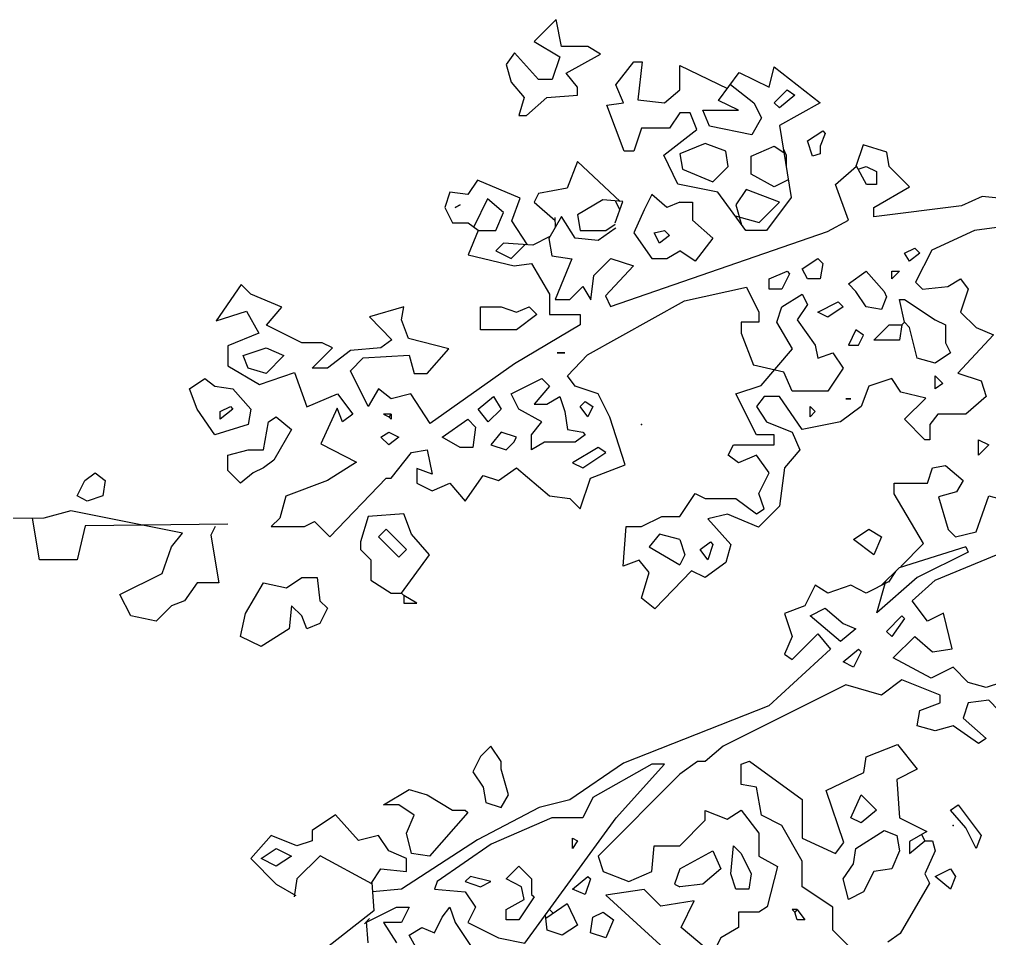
# Model space of a CAD drawing. Header units: millimetres. Extents: x 1211.91 to 1219.54, y 1029.16 to 1038.08.
# Drawn here: x 1213.996 to 1214.999, y 1032.256 to 1033.206 of the extents above; entities that cross this region are included whole.
import ezdxf

# ---------------------------------------------------------------- set-up
doc = ezdxf.new("R2010")
doc.units = ezdxf.units.MM
doc.header["$MEASUREMENT"] = 0
for name, color, linetype in [('Hojas01', 94, 'CONTINUOUS'), ('Hojas02', 62, 'CONTINUOUS'), ('Tronco', 34, 'CONTINUOUS')]:
    doc.layers.add(name, color=color, linetype=linetype)

msp = doc.modelspace()

# ---------------------------------------------------------------- linework, layer by layer
at = {"layer": 'Hojas01', "linetype": 'Continuous'}
for p, q in [((1214.5509, 1033.2065), (1214.5282, 1033.1838)), ((1214.5566, 1033.1785), (1214.5509, 1033.2065)), ((1214.5282, 1033.1838), (1214.5546, 1033.1679)), ((1214.508, 1033.1718), (1214.4992, 1033.16)), ((1214.5326, 1033.1442), (1214.508, 1033.1718)), ((1214.5837, 1033.1785), (1214.5566, 1033.1785)), ((1214.5614, 1033.1509), (1214.5969, 1033.1706)), ((1214.5969, 1033.1706), (1214.5837, 1033.1785)), ((1214.5546, 1033.1679), (1214.5467, 1033.1442)), ((1214.6127, 1033.1389), (1214.6312, 1033.1627)), ((1214.6312, 1033.1627), (1214.6399, 1033.1627)), ((1214.6399, 1033.1627), (1214.6352, 1033.1232)), ((1214.4992, 1033.16), (1214.5045, 1033.1415)), ((1214.5731, 1033.1363), (1214.5614, 1033.1509)), ((1214.6787, 1033.1336), (1214.6787, 1033.1588)), ((1214.6787, 1033.1588), (1214.7281, 1033.1352)), ((1214.7189, 1033.1228), (1214.7402, 1033.1517)), ((1214.7402, 1033.1517), (1214.7711, 1033.1363)), ((1214.7711, 1033.1363), (1214.7764, 1033.1574)), ((1214.7764, 1033.1574), (1214.8239, 1033.1204)), ((1214.5045, 1033.1415), (1214.5177, 1033.1257)), ((1214.5467, 1033.1442), (1214.5326, 1033.1442)), ((1214.5731, 1033.1283), (1214.5731, 1033.1363)), ((1214.6206, 1033.1204), (1214.6127, 1033.1389)), ((1214.6629, 1033.1204), (1214.6787, 1033.1336)), ((1214.731, 1033.1393), (1214.7553, 1033.1204)), ((1214.5177, 1033.1257), (1214.5124, 1033.1072)), ((1214.5203, 1033.1072), (1214.5414, 1033.1257)), ((1214.5414, 1033.1257), (1214.5731, 1033.1283)), ((1214.6032, 1033.1179), (1214.6206, 1033.1204)), ((1214.6352, 1033.1232), (1214.6629, 1033.1204)), ((1214.7394, 1033.1125), (1214.7189, 1033.1228)), ((1214.7553, 1033.1204), (1214.7632, 1033.1046)), ((1214.8239, 1033.1204), (1214.7819, 1033.0968)), ((1214.6212, 1033.0703), (1214.6032, 1033.1179)), ((1214.7096, 1033.096), (1214.7025, 1033.1125)), ((1214.7025, 1033.1125), (1214.7394, 1033.1125)), ((1214.5124, 1033.1072), (1214.5203, 1033.1072)), ((1214.6787, 1033.1099), (1214.6682, 1033.094)), ((1214.6893, 1033.1099), (1214.6787, 1033.1099)), ((1214.6965, 1033.0928), (1214.6893, 1033.1099)), ((1214.7632, 1033.1046), (1214.7532, 1033.087)), ((1214.6391, 1033.094), (1214.6312, 1033.0703)), ((1214.6682, 1033.094), (1214.6391, 1033.094)), ((1214.6622, 1033.0663), (1214.6965, 1033.0928)), ((1214.7532, 1033.087), (1214.7096, 1033.096)), ((1214.7819, 1033.0968), (1214.794, 1033.0223)), ((1214.6312, 1033.0703), (1214.6212, 1033.0703)), ((1214.7526, 1033.065), (1214.7764, 1033.0755)), ((1214.7764, 1033.0755), (1214.7864, 1033.0689)), ((1214.7888, 1033.0664), (1214.7858, 1033.0728)), ((1214.8683, 1033.0767), (1214.8609, 1033.0544)), ((1214.8927, 1033.0693), (1214.8683, 1033.0767)), ((1214.6767, 1033.0363), (1214.6622, 1033.0663)), ((1214.7526, 1033.0465), (1214.7526, 1033.065)), ((1214.7888, 1033.0664), (1214.7888, 1033.0544)), ((1214.8952, 1033.0544), (1214.8927, 1033.0693)), ((1214.5731, 1033.0597), (1214.5622, 1033.0321)), ((1214.6172, 1033.0184), (1214.5731, 1033.0597)), ((1214.8398, 1033.0359), (1214.8614, 1033.0548)), ((1214.8716, 1033.0359), (1214.8611, 1033.0553)), ((1214.8631, 1033.0517), (1214.8714, 1033.0544)), ((1214.8714, 1033.0544), (1214.882, 1033.0491)), ((1214.9163, 1033.0333), (1214.8952, 1033.0544)), ((1214.4695, 1033.0402), (1214.4596, 1033.0254)), ((1214.5137, 1033.0216), (1214.4695, 1033.0402)), ((1214.7764, 1033.0333), (1214.7526, 1033.0465)), ((1214.7909, 1033.0406), (1214.7764, 1033.0333)), ((1214.882, 1033.0491), (1214.882, 1033.0359)), ((1214.5622, 1033.0321), (1214.5327, 1033.0266)), ((1214.7181, 1033.028), (1214.6767, 1033.0363)), ((1214.7474, 1033.0307), (1214.7368, 1033.0148)), ((1214.7817, 1033.0175), (1214.7474, 1033.0307)), ((1214.853, 1032.999), (1214.8398, 1033.0359)), ((1214.882, 1033.0359), (1214.8716, 1033.0359)), ((1214.8794, 1033.0122), (1214.9163, 1033.0333)), ((1214.4411, 1033.028), (1214.4358, 1033.0122)), ((1214.4596, 1033.0254), (1214.4411, 1033.028)), ((1214.4798, 1033.0209), (1214.4659, 1032.9919)), ((1214.4966, 1033.0069), (1214.4798, 1033.0209)), ((1214.505, 1032.9983), (1214.5137, 1033.0216)), ((1214.5327, 1033.0266), (1214.5282, 1033.0175)), ((1214.5991, 1033.0198), (1214.5731, 1033.0043)), ((1214.6197, 1033.0181), (1214.5991, 1033.0198)), ((1214.747, 1032.9884), (1214.7181, 1033.028)), ((1214.794, 1033.0223), (1214.7685, 1032.9884)), ((1214.4358, 1033.0122), (1214.4438, 1032.9963)), ((1214.5282, 1033.0175), (1214.55, 1032.9985)), ((1214.6118, 1032.9961), (1214.6197, 1033.0181)), ((1214.6167, 1033.0095), (1214.6121, 1033.0188)), ((1214.7368, 1033.0148), (1214.7427, 1032.9941)), ((1214.7607, 1032.9965), (1214.7817, 1033.0175)), ((1214.8794, 1033.0024), (1214.8794, 1033.0122)), ((1214.4886, 1032.9884), (1214.4966, 1033.0069)), ((1214.5565, 1033.0029), (1214.5433, 1032.9801)), ((1214.5494, 1033.0016), (1214.55, 1032.9919)), ((1214.5705, 1032.9805), (1214.5565, 1033.0029)), ((1214.5731, 1033.0043), (1214.5758, 1032.9884)), ((1214.736, 1033.0035), (1214.7607, 1032.9965)), ((1214.4438, 1032.9963), (1214.4599, 1032.9963)), ((1214.4599, 1032.9963), (1214.4703, 1032.9887)), ((1214.5214, 1032.9736), (1214.505, 1032.9983)), ((1214.6118, 1032.9904), (1214.5942, 1032.9779)), ((1214.6022, 1032.9884), (1214.6118, 1032.9949)), ((1214.6127, 1032.9911), (1214.6118, 1032.9904)), ((1214.8314, 1032.9871), (1214.853, 1032.999)), ((1214.4702, 1032.9884), (1214.4601, 1032.9632)), ((1214.4707, 1032.9884), (1214.4886, 1032.9884)), ((1214.5443, 1032.982), (1214.5269, 1032.9732)), ((1214.5433, 1032.9801), (1214.5466, 1032.962)), ((1214.5942, 1032.9779), (1214.5705, 1032.9805)), ((1214.5758, 1032.9884), (1214.6022, 1032.9884)), ((1214.6072, 1032.9098), (1214.8314, 1032.9871)), ((1214.7685, 1032.9884), (1214.747, 1032.9884)), ((1214.4964, 1032.9751), (1214.4886, 1032.9673)), ((1214.5269, 1032.9732), (1214.4964, 1032.9751)), ((1214.5045, 1032.9594), (1214.5189, 1032.9738)), ((1214.4601, 1032.9632), (1214.5074, 1032.9519)), ((1214.4886, 1032.9673), (1214.5045, 1032.9594)), ((1214.5466, 1032.962), (1214.5672, 1032.9591)), ((1214.9392, 1032.9678), (1214.9224, 1032.9348)), ((1214.5074, 1032.9519), (1214.5256, 1032.9541)), ((1214.5256, 1032.9541), (1214.5441, 1032.9224)), ((1214.5672, 1032.9591), (1214.5498, 1032.9171)), ((1214.5898, 1032.9417), (1214.6074, 1032.9594)), ((1214.6308, 1032.9516), (1214.6018, 1032.9206)), ((1214.6074, 1032.9594), (1214.6308, 1032.9516)), ((1214.5867, 1032.9165), (1214.5898, 1032.9417)), ((1214.2252, 1032.9325), (1214.1993, 1032.8948)), ((1214.2352, 1032.9224), (1214.2252, 1032.9325)), ((1214.5652, 1032.9171), (1214.5784, 1032.9303)), ((1214.5784, 1032.9303), (1214.5867, 1032.9165)), ((1214.6836, 1032.9156), (1214.7476, 1032.9298)), ((1214.7476, 1032.9298), (1214.7606, 1032.9039)), ((1214.9224, 1032.9348), (1214.9295, 1032.9277)), ((1214.9295, 1032.9277), (1214.9559, 1032.9303)), ((1214.9559, 1032.9303), (1214.9691, 1032.9383)), ((1214.9691, 1032.9383), (1214.977, 1032.9277)), ((1214.2673, 1032.9091), (1214.2352, 1032.9224)), ((1214.5441, 1032.9224), (1214.5441, 1032.9013)), ((1214.6018, 1032.9206), (1214.6072, 1032.9098)), ((1214.7843, 1032.9092), (1214.8054, 1032.9224)), ((1214.8054, 1032.9224), (1214.8107, 1032.9119)), ((1214.977, 1032.9277), (1214.9691, 1032.9039)), ((1214.5498, 1032.9171), (1214.5652, 1032.9171)), ((1214.5834, 1032.8596), (1214.6836, 1032.9156)), ((1214.8107, 1032.9119), (1214.8002, 1032.896)), ((1214.1993, 1032.8948), (1214.2308, 1032.905)), ((1214.2308, 1032.905), (1214.2434, 1032.8823)), ((1214.2514, 1032.8905), (1214.2673, 1032.9091)), ((1214.3936, 1032.9092), (1214.3578, 1032.8991)), ((1214.391, 1032.896), (1214.3936, 1032.9092)), ((1214.5441, 1032.9013), (1214.5758, 1032.9013)), ((1214.5758, 1032.9013), (1214.5758, 1032.8907)), ((1214.7606, 1032.9039), (1214.7606, 1032.8934)), ((1214.779, 1032.8934), (1214.7843, 1032.9092)), ((1214.9691, 1032.9039), (1214.985, 1032.8881)), ((1214.288, 1032.8723), (1214.2514, 1032.8905)), ((1214.3578, 1032.8991), (1214.3809, 1032.8753)), ((1214.3982, 1032.8766), (1214.391, 1032.896)), ((1214.5758, 1032.8907), (1214.5077, 1032.8504)), ((1214.7606, 1032.8934), (1214.7421, 1032.8934)), ((1214.7421, 1032.8934), (1214.7421, 1032.8822)), ((1214.7954, 1032.8661), (1214.779, 1032.8934)), ((1214.8002, 1032.896), (1214.8186, 1032.8696)), ((1214.2434, 1032.8823), (1214.2114, 1032.869)), ((1214.7421, 1032.8822), (1214.7549, 1032.8489)), ((1215.003, 1032.8803), (1214.9661, 1032.8407)), ((1214.985, 1032.8881), (1215.003, 1032.8803)), ((1214.3091, 1032.8723), (1214.288, 1032.8723)), ((1214.3197, 1032.867), (1214.3091, 1032.8723)), ((1214.3809, 1032.8753), (1214.3698, 1032.867)), ((1214.4401, 1032.8661), (1214.3982, 1032.8766)), ((1214.8186, 1032.8696), (1214.8213, 1032.8564)), ((1214.2114, 1032.869), (1214.2114, 1032.8485)), ((1214.2986, 1032.8459), (1214.3197, 1032.867)), ((1214.3382, 1032.8643), (1214.3144, 1032.8459)), ((1214.3698, 1032.867), (1214.3382, 1032.8643)), ((1214.3515, 1032.8566), (1214.3988, 1032.8595)), ((1214.3988, 1032.8595), (1214.4042, 1032.8406)), ((1214.4174, 1032.8406), (1214.4401, 1032.8661)), ((1214.5626, 1032.8379), (1214.5834, 1032.8596)), ((1214.7628, 1032.8282), (1214.7954, 1032.8661)), ((1214.8213, 1032.8564), (1214.8371, 1032.8617)), ((1214.8371, 1032.8617), (1214.8477, 1032.8459)), ((1214.3382, 1032.8432), (1214.3515, 1032.8566)), ((1214.5077, 1032.8504), (1214.4207, 1032.7887)), ((1214.2114, 1032.8485), (1214.2444, 1032.8292)), ((1214.2444, 1032.8292), (1214.2805, 1032.8415)), ((1214.2805, 1032.8415), (1214.293, 1032.8061)), ((1214.3144, 1032.8459), (1214.2986, 1032.8459)), ((1214.3566, 1032.8063), (1214.3382, 1032.8432)), ((1214.4042, 1032.8406), (1214.4174, 1032.8406)), ((1214.7864, 1032.8419), (1214.7549, 1032.8489)), ((1214.7949, 1032.8221), (1214.7864, 1032.8419)), ((1214.8477, 1032.8459), (1214.8318, 1032.8221)), ((1214.9661, 1032.8407), (1214.9902, 1032.8327)), ((1214.5705, 1032.8274), (1214.5626, 1032.8379)), ((1214.8978, 1032.8353), (1214.8741, 1032.8274)), ((1214.9073, 1032.821), (1214.8978, 1032.8353)), ((1214.9902, 1032.8327), (1214.9955, 1032.8168)), ((1214.293, 1032.8061), (1214.325, 1032.8195)), ((1214.325, 1032.8195), (1214.3408, 1032.7983)), ((1214.3672, 1032.8247), (1214.3566, 1032.8063)), ((1214.3804, 1032.8142), (1214.3672, 1032.8247)), ((1214.4007, 1032.8193), (1214.3804, 1032.8142)), ((1214.4207, 1032.7887), (1214.4007, 1032.8193)), ((1214.5942, 1032.8195), (1214.5705, 1032.8274)), ((1214.6064, 1032.7953), (1214.5942, 1032.8195)), ((1214.7368, 1032.8195), (1214.7628, 1032.8282)), ((1214.7579, 1032.7772), (1214.7368, 1032.8195)), ((1214.8318, 1032.8221), (1214.7949, 1032.8221)), ((1214.8741, 1032.8274), (1214.8662, 1032.8063)), ((1214.933, 1032.815), (1214.9073, 1032.821)), ((1214.7658, 1032.8168), (1214.7579, 1032.8063)), ((1214.7817, 1032.8168), (1214.7658, 1032.8168)), ((1214.8054, 1032.7825), (1214.7817, 1032.8168)), ((1214.911, 1032.7931), (1214.933, 1032.815)), ((1214.9955, 1032.8168), (1214.9744, 1032.7983)), ((1214.3246, 1032.8047), (1214.3078, 1032.7676)), ((1214.3302, 1032.7904), (1214.3246, 1032.8047)), ((1214.7579, 1032.8063), (1214.7685, 1032.7904)), ((1214.8662, 1032.8063), (1214.845, 1032.7904)), ((1214.3408, 1032.7983), (1214.3302, 1032.7904)), ((1214.6222, 1032.7462), (1214.6064, 1032.7953)), ((1214.7685, 1032.7904), (1214.7949, 1032.7799)), ((1214.845, 1032.7904), (1214.8054, 1032.7825)), ((1214.9322, 1032.7719), (1214.911, 1032.7931)), ((1214.9454, 1032.7983), (1214.9374, 1032.7878)), ((1214.9744, 1032.7983), (1214.9454, 1032.7983)), ((1214.7949, 1032.7799), (1214.8028, 1032.7614)), ((1214.9374, 1032.7878), (1214.9374, 1032.7719)), ((1214.7764, 1032.7772), (1214.7579, 1032.7772)), ((1214.7764, 1032.7667), (1214.7764, 1032.7772)), ((1214.9374, 1032.7719), (1214.9322, 1032.7719)), ((1214.3078, 1032.7676), (1214.3444, 1032.7487)), ((1214.4015, 1032.7587), (1214.4174, 1032.7614)), ((1214.4174, 1032.7614), (1214.4229, 1032.7363)), ((1214.7289, 1032.7561), (1214.7342, 1032.7667)), ((1214.7342, 1032.7667), (1214.7764, 1032.7667)), ((1214.8028, 1032.7614), (1214.787, 1032.7429)), ((1214.3804, 1032.7323), (1214.4015, 1032.7587)), ((1214.7394, 1032.7482), (1214.7289, 1032.7561)), ((1214.7579, 1032.7561), (1214.7394, 1032.7482)), ((1214.7711, 1032.7376), (1214.7579, 1032.7561)), ((1214.3444, 1032.7487), (1214.3144, 1032.7297)), ((1214.4229, 1032.7363), (1214.4068, 1032.7424)), ((1214.4068, 1032.7424), (1214.4068, 1032.7271)), ((1214.4913, 1032.7297), (1214.5098, 1032.7429)), ((1214.5098, 1032.7429), (1214.5441, 1032.7139)), ((1214.5863, 1032.7323), (1214.6222, 1032.7462)), ((1214.787, 1032.7429), (1214.7817, 1032.7033)), ((1214.9348, 1032.7271), (1214.9401, 1032.7429)), ((1214.9401, 1032.7429), (1214.9533, 1032.7455)), ((1214.9533, 1032.7455), (1214.9718, 1032.7297)), ((1214.3144, 1032.7297), (1214.2714, 1032.7136)), ((1214.317, 1032.6716), (1214.3751, 1032.7323)), ((1214.3751, 1032.7323), (1214.3804, 1032.7323)), ((1214.457, 1032.7086), (1214.4754, 1032.735)), ((1214.4754, 1032.735), (1214.4913, 1032.7297)), ((1214.5758, 1032.7007), (1214.5863, 1032.7323)), ((1214.7606, 1032.7165), (1214.7711, 1032.7376)), ((1214.9718, 1032.7297), (1214.9649, 1032.7182)), ((1214.4068, 1032.7271), (1214.4226, 1032.7191)), ((1214.4226, 1032.7191), (1214.4411, 1032.7271)), ((1214.4411, 1032.7271), (1214.457, 1032.7086)), ((1214.9005, 1032.7162), (1214.9005, 1032.7271)), ((1214.9005, 1032.7271), (1214.9348, 1032.7271)), ((1214.2714, 1032.7136), (1214.2652, 1032.691)), ((1214.5441, 1032.7139), (1214.5652, 1032.7112)), ((1214.5652, 1032.7112), (1214.5758, 1032.7007)), ((1214.6787, 1032.6927), (1214.6946, 1032.7165)), ((1214.6946, 1032.7165), (1214.7051, 1032.7112)), ((1214.7051, 1032.7112), (1214.7368, 1032.7112)), ((1214.7368, 1032.7112), (1214.7579, 1032.6954)), ((1214.7658, 1032.7007), (1214.7606, 1032.7165)), ((1214.9306, 1032.6648), (1214.9005, 1032.7162)), ((1214.9649, 1032.7182), (1214.9463, 1032.7131)), ((1214.9463, 1032.7131), (1214.9562, 1032.6793)), ((1214.985, 1032.6769), (1214.9982, 1032.7139)), ((1214.9982, 1032.7139), (1215.0087, 1032.7112)), ((1214.7579, 1032.6954), (1214.7658, 1032.7007)), ((1214.7817, 1032.7033), (1214.76, 1032.6817)), ((1214.0214, 1032.6909), (1213.9538, 1032.6906)), ((1214.0169, 1032.6479), (1214.0097, 1032.6909)), ((1214.0493, 1032.6984), (1214.0214, 1032.6909)), ((1214.1648, 1032.6753), (1214.0493, 1032.6984)), ((1214.2652, 1032.691), (1214.2563, 1032.6822)), ((1214.6391, 1032.6822), (1214.6602, 1032.6927)), ((1214.6602, 1032.6927), (1214.6787, 1032.6927)), ((1214.728, 1032.6951), (1214.7078, 1032.6901)), ((1214.7078, 1032.6901), (1214.7315, 1032.6637)), ((1214.76, 1032.6817), (1214.728, 1032.6951)), ((1214.0639, 1032.6831), (1214.0557, 1032.6479)), ((1214.2114, 1032.6848), (1214.0639, 1032.6831)), ((1214.1984, 1032.6824), (1214.1938, 1032.6732)), ((1214.2563, 1032.6822), (1214.2906, 1032.6822)), ((1214.2906, 1032.6822), (1214.3012, 1032.6875)), ((1214.3012, 1032.6875), (1214.317, 1032.6716)), ((1214.6202, 1032.6413), (1214.6232, 1032.6822)), ((1214.6232, 1032.6822), (1214.6391, 1032.6822)), ((1214.9562, 1032.6793), (1214.9638, 1032.6716)), ((1214.1534, 1032.6611), (1214.1648, 1032.6753)), ((1214.1938, 1032.6732), (1214.2022, 1032.6241)), ((1214.9638, 1032.6716), (1214.985, 1032.6769)), ((1214.1435, 1032.6337), (1214.1534, 1032.6611)), ((1214.7315, 1032.6637), (1214.7262, 1032.6452)), ((1214.9744, 1032.6611), (1214.9056, 1032.6395)), ((1214.9071, 1032.6411), (1214.9306, 1032.6648)), ((1214.9429, 1032.6269), (1215.0321, 1032.6637)), ((1214.9744, 1032.6611), (1214.977, 1032.6558)), ((1214.977, 1032.6558), (1214.9242, 1032.6294)), ((1214.0557, 1032.6479), (1214.0169, 1032.6479)), ((1214.6367, 1032.6475), (1214.6202, 1032.6413)), ((1214.647, 1032.6347), (1214.6367, 1032.6475)), ((1214.7262, 1032.6452), (1214.7051, 1032.6294)), ((1214.8873, 1032.6215), (1214.9056, 1032.6395)), ((1214.1, 1032.612), (1214.1435, 1032.6337)), ((1214.6391, 1032.6083), (1214.647, 1032.6347)), ((1214.691, 1032.6365), (1214.653, 1032.5972)), ((1214.7051, 1032.6294), (1214.691, 1032.6365)), ((1214.9242, 1032.6294), (1214.8825, 1032.5932)), ((1214.9019, 1032.6359), (1214.8945, 1032.6248)), ((1214.1798, 1032.6241), (1214.1666, 1032.6056)), ((1214.2022, 1032.6241), (1214.1798, 1032.6241)), ((1214.8186, 1032.6215), (1214.8081, 1032.6003)), ((1214.8318, 1032.6135), (1214.8186, 1032.6215)), ((1214.8556, 1032.6215), (1214.8318, 1032.6135)), ((1214.8714, 1032.6135), (1214.8556, 1032.6215)), ((1214.8952, 1032.6254), (1214.8714, 1032.6135)), ((1214.8825, 1032.5932), (1214.8916, 1032.6258)), ((1214.8926, 1032.6267), (1214.8873, 1032.6215)), ((1214.919, 1032.6056), (1214.9429, 1032.6269)), ((1214.1111, 1032.5898), (1214.1, 1032.612)), ((1214.1534, 1032.6003), (1214.1375, 1032.5845)), ((1214.1666, 1032.6056), (1214.1534, 1032.6003)), ((1214.653, 1032.5972), (1214.6391, 1032.6083)), ((1214.8081, 1032.6003), (1214.787, 1032.5924)), ((1214.9348, 1032.5845), (1214.919, 1032.6056)), ((1214.1375, 1032.5845), (1214.1111, 1032.5898)), ((1214.787, 1032.5924), (1214.7949, 1032.5687)), ((1214.9514, 1032.5928), (1214.9348, 1032.5845)), ((1214.9603, 1032.5557), (1214.9514, 1032.5928)), ((1214.7949, 1032.5687), (1214.787, 1032.5502)), ((1214.7949, 1032.5449), (1214.8213, 1032.5713)), ((1214.8213, 1032.5713), (1214.8345, 1032.5555)), ((1214.8994, 1032.5465), (1214.9216, 1032.5687)), ((1214.9216, 1032.5687), (1214.9401, 1032.5528)), ((1214.8345, 1032.5555), (1214.7707, 1032.4969)), ((1214.787, 1032.5502), (1214.7949, 1032.5449)), ((1214.9401, 1032.5528), (1214.9603, 1032.5557)), ((1214.9385, 1032.5256), (1214.8994, 1032.5465)), ((1214.9612, 1032.537), (1214.9385, 1032.5256)), ((1214.977, 1032.5211), (1214.9612, 1032.537)), ((1214.8503, 1032.5185), (1214.7236, 1032.4551)), ((1214.8873, 1032.5079), (1214.8503, 1032.5185)), ((1214.9084, 1032.5238), (1214.8873, 1032.5079)), ((1214.948, 1032.5079), (1214.9084, 1032.5238)), ((1214.9955, 1032.5159), (1214.977, 1032.5211)), ((1215.0114, 1032.5211), (1214.9955, 1032.5159)), ((1214.9269, 1032.4921), (1214.948, 1032.5)), ((1214.948, 1032.5), (1214.948, 1032.5079)), ((1214.977, 1032.5), (1214.9718, 1032.4842)), ((1214.9982, 1032.5027), (1214.977, 1032.5)), ((1215.0087, 1032.4921), (1214.9982, 1032.5027)), ((1214.7707, 1032.4969), (1214.6204, 1032.4375)), ((1214.9242, 1032.4763), (1214.9269, 1032.4921)), ((1214.9718, 1032.4842), (1214.9955, 1032.4631)), ((1214.9427, 1032.471), (1214.9242, 1032.4763)), ((1214.9612, 1032.4763), (1214.9427, 1032.471)), ((1214.9876, 1032.4578), (1214.9612, 1032.4763)), ((1214.9955, 1032.4631), (1214.9876, 1032.4578)), ((1214.7236, 1032.4551), (1214.7051, 1032.4393)), ((1214.8713, 1032.4441), (1214.9039, 1032.4569)), ((1214.9039, 1032.4569), (1214.9242, 1032.4314)), ((1214.6972, 1032.4393), (1214.6787, 1032.4261)), ((1214.7051, 1032.4393), (1214.6972, 1032.4393)), ((1214.7421, 1032.4367), (1214.7507, 1032.4396)), ((1214.7507, 1032.4396), (1214.8054, 1032.4002)), ((1214.8691, 1032.4281), (1214.8713, 1032.4441)), ((1214.6204, 1032.4375), (1214.5652, 1032.3997)), ((1214.6497, 1032.4367), (1214.589, 1032.4023)), ((1214.613, 1032.3811), (1214.6629, 1032.4367)), ((1214.6629, 1032.4367), (1214.6497, 1032.4367)), ((1214.7421, 1032.4155), (1214.7421, 1032.4367)), ((1214.8301, 1032.4095), (1214.8691, 1032.4281)), ((1214.9242, 1032.4314), (1214.9031, 1032.4208)), ((1214.6787, 1032.4261), (1214.5942, 1032.3416)), ((1214.9031, 1032.4208), (1214.9058, 1032.3812)), ((1214.7579, 1032.4129), (1214.7421, 1032.4155)), ((1214.7632, 1032.3839), (1214.7579, 1032.4129)), ((1214.8482, 1032.3555), (1214.8301, 1032.4095)), ((1214.5652, 1032.3997), (1214.5335, 1032.3918)), ((1214.589, 1032.4023), (1214.5784, 1032.3812)), ((1214.8054, 1032.4002), (1214.8054, 1032.3601)), ((1214.5335, 1032.3918), (1214.4696, 1032.3585)), ((1214.7051, 1032.3786), (1214.7051, 1032.3887)), ((1214.7051, 1032.3887), (1214.7278, 1032.3796)), ((1214.7278, 1032.3796), (1214.7421, 1032.3891)), ((1214.7421, 1032.3891), (1214.7606, 1032.3654)), ((1214.3227, 1032.3841), (1214.2986, 1032.368)), ((1214.3465, 1032.3576), (1214.3227, 1032.3841)), ((1214.5465, 1032.3812), (1214.4836, 1032.354)), ((1214.5187, 1032.2516), (1214.613, 1032.3811)), ((1214.5784, 1032.3812), (1214.5465, 1032.3812)), ((1214.6787, 1032.3522), (1214.7051, 1032.3786)), ((1214.7843, 1032.3733), (1214.7632, 1032.3839)), ((1214.9058, 1032.3812), (1214.9343, 1032.367)), ((1214.2986, 1032.368), (1214.2986, 1032.3575)), ((1214.8054, 1032.3363), (1214.7843, 1032.3733)), ((1214.2563, 1032.3627), (1214.2352, 1032.339)), ((1214.2827, 1032.3522), (1214.2563, 1032.3627)), ((1214.3672, 1032.3627), (1214.3465, 1032.3576)), ((1214.3778, 1032.3469), (1214.3672, 1032.3627)), ((1214.4696, 1032.3585), (1214.391, 1032.3073)), ((1214.7606, 1032.3654), (1214.7606, 1032.3416)), ((1214.8054, 1032.3601), (1214.8398, 1032.3443)), ((1214.9343, 1032.367), (1214.9163, 1032.3567)), ((1214.9322, 1032.3575), (1214.929, 1032.3639)), ((1214.2986, 1032.3575), (1214.2827, 1032.3522)), ((1214.4836, 1032.354), (1214.4279, 1032.3152)), ((1214.6497, 1032.3258), (1214.6523, 1032.3522)), ((1214.6523, 1032.3522), (1214.6787, 1032.3522)), ((1214.8398, 1032.3443), (1214.8482, 1032.3555)), ((1214.9163, 1032.3443), (1214.9322, 1032.3575)), ((1214.9163, 1032.3567), (1214.9163, 1032.3443)), ((1214.9322, 1032.3575), (1214.9401, 1032.3575)), ((1214.9401, 1032.3575), (1214.9427, 1032.3469)), ((1214.2352, 1032.339), (1214.2616, 1032.3126)), ((1214.3069, 1032.342), (1214.2827, 1032.3179)), ((1214.3605, 1032.3128), (1214.3069, 1032.342)), ((1214.3962, 1032.339), (1214.3778, 1032.3469)), ((1214.3962, 1032.3258), (1214.3962, 1032.339)), ((1214.5942, 1032.3416), (1214.5995, 1032.3258)), ((1214.7606, 1032.3416), (1214.7797, 1032.3307)), ((1214.9427, 1032.3469), (1214.9322, 1032.3231)), ((1214.3597, 1032.3132), (1214.3698, 1032.3284)), ((1214.3698, 1032.3284), (1214.3962, 1032.3258)), ((1214.7797, 1032.3307), (1214.769, 1032.2892)), ((1214.8054, 1032.3099), (1214.8054, 1032.3363)), ((1214.2827, 1032.3179), (1214.2801, 1032.2994)), ((1214.5995, 1032.3258), (1214.6259, 1032.3152)), ((1214.6259, 1032.3152), (1214.6497, 1032.3258)), ((1214.9322, 1032.3231), (1214.9369, 1032.3135)), ((1214.2616, 1032.3126), (1214.2819, 1032.301)), ((1214.3603, 1032.3142), (1214.3626, 1032.285)), ((1214.4279, 1032.3152), (1214.4253, 1032.3073)), ((1214.8371, 1032.2888), (1214.8054, 1032.3099)), ((1214.9369, 1032.3135), (1214.9067, 1032.2614)), ((1214.391, 1032.3073), (1214.3611, 1032.3045)), ((1214.4253, 1032.3073), (1214.457, 1032.3047)), ((1214.457, 1032.3047), (1214.4675, 1032.2888)), ((1214.642, 1032.307), (1214.6022, 1032.3011)), ((1214.6022, 1032.3011), (1214.6704, 1032.2387)), ((1214.6593, 1032.2897), (1214.642, 1032.307)), ((1214.354, 1032.273), (1214.3857, 1032.2888)), ((1214.3857, 1032.2888), (1214.3989, 1032.2888)), ((1214.3989, 1032.2888), (1214.391, 1032.273)), ((1214.4675, 1032.2888), (1214.4596, 1032.273)), ((1214.5404, 1032.2773), (1214.5622, 1032.2924)), ((1214.5622, 1032.2924), (1214.5731, 1032.2703)), ((1214.6936, 1032.2953), (1214.6593, 1032.2897)), ((1214.6802, 1032.2676), (1214.6936, 1032.2953)), ((1214.769, 1032.2892), (1214.7606, 1032.2835)), ((1214.8371, 1032.2651), (1214.8371, 1032.2888)), ((1214.3626, 1032.285), (1214.3065, 1032.2413)), ((1214.5418, 1032.2649), (1214.5399, 1032.2806)), ((1214.5478, 1032.2825), (1214.544, 1032.2863)), ((1214.7606, 1032.2835), (1214.7394, 1032.2835)), ((1214.7394, 1032.2835), (1214.7394, 1032.2677)), ((1214.3527, 1032.2717), (1214.358, 1032.2769)), ((1214.3566, 1032.2519), (1214.3548, 1032.2738)), ((1214.391, 1032.273), (1214.3725, 1032.273)), ((1214.3725, 1032.273), (1214.3857, 1032.2519)), ((1214.4596, 1032.273), (1214.4913, 1032.2571)), ((1214.5731, 1032.2703), (1214.5573, 1032.2598)), ((1214.7126, 1032.2406), (1214.6802, 1032.2676)), ((1214.7394, 1032.2677), (1214.721, 1032.2571)), ((1214.5573, 1032.2598), (1214.5418, 1032.2649)), ((1214.8578, 1032.2443), (1214.8371, 1032.2651)), ((1214.9067, 1032.2614), (1214.8939, 1032.2527)), ((1214.4913, 1032.2571), (1214.5187, 1032.2516)), ((1214.721, 1032.2571), (1214.7126, 1032.2406))]:
    msp.add_line(p, q, dxfattribs=at)
at = {"layer": 'Hojas02', "linetype": 'Continuous'}
for p, q in [((1214.7764, 1033.1204), (1214.7896, 1033.1336)), ((1214.7896, 1033.1336), (1214.7975, 1033.1283)), ((1214.7817, 1033.1151), (1214.7764, 1033.1204)), ((1214.7975, 1033.1283), (1214.7817, 1033.1151)), ((1214.8107, 1033.0808), (1214.8266, 1033.0914)), ((1214.8266, 1033.0914), (1214.8292, 1033.0887)), ((1214.816, 1033.065), (1214.8107, 1033.0808)), ((1214.8292, 1033.0887), (1214.8239, 1033.0755)), ((1214.7051, 1033.0782), (1214.6787, 1033.0676)), ((1214.7262, 1033.0703), (1214.7051, 1033.0782)), ((1214.7289, 1033.0544), (1214.7262, 1033.0703)), ((1214.8239, 1033.0755), (1214.8239, 1033.0676)), ((1214.6787, 1033.0676), (1214.6814, 1033.0518)), ((1214.8239, 1033.0676), (1214.816, 1033.065)), ((1214.6814, 1033.0518), (1214.713, 1033.0386)), ((1214.713, 1033.0386), (1214.7289, 1033.0544)), ((1214.6497, 1033.0254), (1214.6418, 1033.0095)), ((1214.6655, 1033.0122), (1214.6497, 1033.0254)), ((1214.4517, 1033.0148), (1214.4464, 1033.0122)), ((1214.4464, 1033.0122), (1214.4517, 1033.0148)), ((1214.6787, 1033.0175), (1214.6655, 1033.0122)), ((1214.6787, 1033.0175), (1214.6919, 1033.0175)), ((1214.6919, 1033.0175), (1214.6919, 1032.999)), ((1214.6418, 1033.0095), (1214.6312, 1032.9858)), ((1214.6919, 1032.999), (1214.713, 1032.9805)), ((1214.6312, 1032.9858), (1214.6497, 1032.9594)), ((1214.6523, 1032.9858), (1214.6629, 1032.9884)), ((1214.6576, 1032.9752), (1214.6523, 1032.9858)), ((1214.6682, 1032.9831), (1214.6576, 1032.9752)), ((1214.6629, 1032.9884), (1214.6682, 1032.9831)), ((1214.713, 1032.9805), (1214.6946, 1032.9567)), ((1214.911, 1032.9647), (1214.9216, 1032.9699)), ((1214.9216, 1032.9699), (1214.9269, 1032.9647)), ((1214.6655, 1032.9594), (1214.6787, 1032.9673)), ((1214.6946, 1032.9567), (1214.6787, 1032.9673)), ((1214.9163, 1032.9567), (1214.911, 1032.9647)), ((1214.9269, 1032.9647), (1214.9163, 1032.9567)), ((1214.6497, 1032.9594), (1214.6655, 1032.9594)), ((1214.8054, 1032.9488), (1214.8213, 1032.9594)), ((1214.8213, 1032.9594), (1214.8266, 1032.9541)), ((1214.8266, 1032.9541), (1214.8239, 1032.9383)), ((1214.7711, 1032.9383), (1214.7896, 1032.9462)), ((1214.7922, 1032.9435), (1214.7843, 1032.9277)), ((1214.7896, 1032.9462), (1214.7922, 1032.9435)), ((1214.8107, 1032.9383), (1214.8054, 1032.9488)), ((1214.853, 1032.933), (1214.8714, 1032.9462)), ((1214.8714, 1032.9462), (1214.8899, 1032.9251)), ((1214.9058, 1032.9462), (1214.8978, 1032.9383)), ((1214.8978, 1032.9383), (1214.8978, 1032.9462)), ((1214.8978, 1032.9462), (1214.9058, 1032.9462)), ((1214.7711, 1032.9277), (1214.7711, 1032.9383)), ((1214.8239, 1032.9383), (1214.8107, 1032.9383)), ((1214.8609, 1032.9251), (1214.853, 1032.933)), ((1214.7843, 1032.9277), (1214.7711, 1032.9277)), ((1214.8714, 1032.9092), (1214.8609, 1032.9251)), ((1214.8926, 1032.9198), (1214.8873, 1032.9066)), ((1214.8899, 1032.9251), (1214.8926, 1032.9198)), ((1214.8213, 1032.9039), (1214.8424, 1032.9145)), ((1214.8424, 1032.9145), (1214.8477, 1032.9092)), ((1214.911, 1032.8934), (1214.9058, 1032.9171)), ((1214.9058, 1032.9171), (1214.911, 1032.9171)), ((1214.911, 1032.9171), (1214.9427, 1032.896)), ((1214.4728, 1032.8855), (1214.4728, 1032.9092)), ((1214.4728, 1032.9092), (1214.4939, 1032.9092)), ((1214.4939, 1032.9092), (1214.5098, 1032.9039)), ((1214.5098, 1032.9039), (1214.523, 1032.9092)), ((1214.5309, 1032.9013), (1214.5098, 1032.8855)), ((1214.523, 1032.9092), (1214.5309, 1032.9013)), ((1214.8318, 1032.8987), (1214.8213, 1032.9039)), ((1214.8477, 1032.9092), (1214.8318, 1032.8987)), ((1214.8873, 1032.9066), (1214.8714, 1032.9092)), ((1214.8794, 1032.8749), (1214.8952, 1032.8907)), ((1214.8952, 1032.8907), (1214.9084, 1032.8907)), ((1214.9084, 1032.8907), (1214.9058, 1032.8749)), ((1214.911, 1032.8934), (1214.9084, 1032.8907)), ((1214.9163, 1032.8881), (1214.911, 1032.8934)), ((1214.9427, 1032.896), (1214.9533, 1032.8907)), ((1214.9533, 1032.8907), (1214.9533, 1032.8723)), ((1214.5098, 1032.8855), (1214.4728, 1032.8855)), ((1214.8609, 1032.8855), (1214.853, 1032.8696)), ((1214.8688, 1032.8802), (1214.8609, 1032.8855)), ((1214.8635, 1032.8696), (1214.8688, 1032.8802)), ((1214.9242, 1032.8564), (1214.9163, 1032.8881)), ((1214.853, 1032.8696), (1214.8635, 1032.8696)), ((1214.9058, 1032.8749), (1214.8794, 1032.8749)), ((1214.9533, 1032.8723), (1214.9586, 1032.8617)), ((1214.2273, 1032.8591), (1214.251, 1032.867)), ((1214.251, 1032.867), (1214.2695, 1032.8591)), ((1214.5599, 1032.8617), (1214.552, 1032.8617)), ((1214.552, 1032.8617), (1214.5599, 1032.8617)), ((1214.9586, 1032.8617), (1214.9427, 1032.8511)), ((1214.2326, 1032.8459), (1214.2273, 1032.8591)), ((1214.2695, 1032.8591), (1214.251, 1032.8406)), ((1214.9427, 1032.8511), (1214.9242, 1032.8564)), ((1214.251, 1032.8406), (1214.2326, 1032.8459)), ((1214.1718, 1032.8247), (1214.1877, 1032.8353)), ((1214.1877, 1032.8353), (1214.1982, 1032.8274)), ((1214.5045, 1032.8195), (1214.5362, 1032.8353)), ((1214.5362, 1032.8353), (1214.5441, 1032.8274)), ((1214.9427, 1032.8247), (1214.9427, 1032.8379)), ((1214.9427, 1032.8379), (1214.9506, 1032.83)), ((1214.9506, 1032.83), (1214.9427, 1032.8247)), ((1214.1798, 1032.8036), (1214.1718, 1032.8247)), ((1214.1982, 1032.8274), (1214.2167, 1032.8247)), ((1214.2167, 1032.8247), (1214.2352, 1032.8036)), ((1214.5124, 1032.8036), (1214.5045, 1032.8195)), ((1214.5441, 1032.8274), (1214.5282, 1032.8089)), ((1214.4702, 1032.8036), (1214.486, 1032.8168)), ((1214.486, 1032.8168), (1214.4939, 1032.8036)), ((1214.5414, 1032.8089), (1214.5546, 1032.8168)), ((1214.5546, 1032.8168), (1214.5599, 1032.801)), ((1214.5758, 1032.8063), (1214.581, 1032.8115)), ((1214.581, 1032.8115), (1214.589, 1032.8063)), ((1214.8556, 1032.8142), (1214.8503, 1032.8142)), ((1214.8503, 1032.8142), (1214.8556, 1032.8142)), ((1214.1982, 1032.7772), (1214.1798, 1032.8036)), ((1214.2035, 1032.801), (1214.2141, 1032.8063)), ((1214.2167, 1032.8036), (1214.2035, 1032.7931)), ((1214.2035, 1032.7931), (1214.2035, 1032.801)), ((1214.2141, 1032.8063), (1214.2167, 1032.8036)), ((1214.2352, 1032.8036), (1214.2326, 1032.7878)), ((1214.4807, 1032.7904), (1214.4702, 1032.8036)), ((1214.4939, 1032.8036), (1214.4807, 1032.7904)), ((1214.5362, 1032.7904), (1214.5124, 1032.8036)), ((1214.5282, 1032.8089), (1214.5414, 1032.8089)), ((1214.5599, 1032.801), (1214.5626, 1032.7825)), ((1214.5837, 1032.7957), (1214.5758, 1032.8063)), ((1214.589, 1032.8063), (1214.5837, 1032.7957)), ((1214.8134, 1032.7957), (1214.8134, 1032.8063)), ((1214.8134, 1032.8063), (1214.8186, 1032.801)), ((1214.8186, 1032.801), (1214.8134, 1032.7957)), ((1214.2484, 1032.7614), (1214.2537, 1032.7904)), ((1214.2537, 1032.7904), (1214.2616, 1032.7957)), ((1214.2616, 1032.7957), (1214.2774, 1032.7825)), ((1214.3804, 1032.7983), (1214.3725, 1032.7983)), ((1214.3725, 1032.7983), (1214.3778, 1032.7957)), ((1214.3804, 1032.7983), (1214.3778, 1032.7957)), ((1214.3804, 1032.7931), (1214.3778, 1032.7957)), ((1214.3804, 1032.7983), (1214.3804, 1032.7931)), ((1214.4332, 1032.7746), (1214.4596, 1032.7931)), ((1214.4596, 1032.7931), (1214.4675, 1032.7851)), ((1214.5256, 1032.7772), (1214.5362, 1032.7904)), ((1214.2326, 1032.7878), (1214.1982, 1032.7772)), ((1214.2774, 1032.7825), (1214.259, 1032.7508)), ((1214.3698, 1032.7746), (1214.3778, 1032.7799)), ((1214.3778, 1032.7799), (1214.3883, 1032.7746)), ((1214.4675, 1032.7851), (1214.4649, 1032.764)), ((1214.4939, 1032.7799), (1214.4834, 1032.7667)), ((1214.5098, 1032.7746), (1214.4939, 1032.7799)), ((1214.5626, 1032.7825), (1214.5784, 1032.7799)), ((1214.5784, 1032.7799), (1214.581, 1032.7772)), ((1214.3778, 1032.7667), (1214.3698, 1032.7746)), ((1214.3883, 1032.7746), (1214.3778, 1032.7667)), ((1214.4517, 1032.764), (1214.4332, 1032.7746)), ((1214.4992, 1032.7614), (1214.5071, 1032.7693)), ((1214.5071, 1032.7693), (1214.5098, 1032.7746)), ((1214.5256, 1032.7614), (1214.5256, 1032.7772)), ((1214.5388, 1032.7693), (1214.5256, 1032.7614)), ((1214.5705, 1032.7693), (1214.5388, 1032.7693)), ((1214.581, 1032.7772), (1214.5705, 1032.7693)), ((1214.9876, 1032.7561), (1214.9876, 1032.7719)), ((1214.9876, 1032.7719), (1214.9982, 1032.7667)), ((1214.2114, 1032.7561), (1214.2326, 1032.7614)), ((1214.2326, 1032.7614), (1214.2484, 1032.7614)), ((1214.4649, 1032.764), (1214.4517, 1032.764)), ((1214.4834, 1032.7667), (1214.4992, 1032.7614)), ((1214.5942, 1032.764), (1214.5678, 1032.7482)), ((1214.6022, 1032.7587), (1214.5942, 1032.764)), ((1214.9982, 1032.7667), (1214.9876, 1032.7561)), ((1214.2114, 1032.7403), (1214.2114, 1032.7561)), ((1214.259, 1032.7508), (1214.2484, 1032.7429)), ((1214.5784, 1032.7429), (1214.6022, 1032.7587)), ((1214.2246, 1032.7271), (1214.2114, 1032.7403)), ((1214.2484, 1032.7429), (1214.2378, 1032.7376)), ((1214.5678, 1032.7482), (1214.5784, 1032.7429)), ((1214.0557, 1032.7139), (1214.0636, 1032.7297)), ((1214.0636, 1032.7297), (1214.0742, 1032.7376)), ((1214.0742, 1032.7376), (1214.0847, 1032.7297)), ((1214.0847, 1032.7297), (1214.0821, 1032.7139)), ((1214.2378, 1032.7376), (1214.2246, 1032.7271)), ((1214.0662, 1032.7086), (1214.0557, 1032.7139)), ((1214.0821, 1032.7139), (1214.0662, 1032.7086)), ((1214.3566, 1032.6927), (1214.3487, 1032.6663)), ((1214.3936, 1032.6954), (1214.3566, 1032.6927)), ((1214.4015, 1032.6743), (1214.3936, 1032.6954)), ((1214.3672, 1032.6716), (1214.3751, 1032.6795)), ((1214.3751, 1032.6795), (1214.3962, 1032.6584)), ((1214.8582, 1032.669), (1214.8741, 1032.6795)), ((1214.8741, 1032.6795), (1214.8873, 1032.6716)), ((1214.3883, 1032.6505), (1214.3672, 1032.6716)), ((1214.42, 1032.6531), (1214.4015, 1032.6743)), ((1214.6576, 1032.6743), (1214.647, 1032.6611)), ((1214.6787, 1032.669), (1214.6576, 1032.6743)), ((1214.6787, 1032.669), (1214.684, 1032.6531)), ((1214.8794, 1032.6531), (1214.8582, 1032.669)), ((1214.8873, 1032.6716), (1214.8794, 1032.6531)), ((1214.3487, 1032.6663), (1214.3487, 1032.6584)), ((1214.647, 1032.6611), (1214.6787, 1032.6426)), ((1214.6998, 1032.6584), (1214.7104, 1032.6663)), ((1214.713, 1032.6637), (1214.7078, 1032.6479)), ((1214.7104, 1032.6663), (1214.713, 1032.6637)), ((1214.3487, 1032.6584), (1214.3593, 1032.6479)), ((1214.3962, 1032.6584), (1214.3883, 1032.6505)), ((1214.391, 1032.6135), (1214.42, 1032.6531)), ((1214.684, 1032.6531), (1214.6787, 1032.6426)), ((1214.7078, 1032.6479), (1214.6998, 1032.6584)), ((1214.3593, 1032.6479), (1214.3593, 1032.6267)), ((1214.2722, 1032.6188), (1214.288, 1032.6294)), ((1214.288, 1032.6294), (1214.3038, 1032.6294)), ((1214.3038, 1032.6294), (1214.3065, 1032.6056)), ((1214.2299, 1032.5924), (1214.2484, 1032.6241)), ((1214.2484, 1032.6241), (1214.2722, 1032.6188)), ((1214.3593, 1032.6267), (1214.3804, 1032.6135)), ((1214.3804, 1032.6135), (1214.391, 1032.6135)), ((1214.3936, 1032.6109), (1214.391, 1032.6135)), ((1214.3936, 1032.6109), (1214.3936, 1032.603)), ((1214.4068, 1032.603), (1214.3936, 1032.6109)), ((1214.2774, 1032.6003), (1214.2748, 1032.5766)), ((1214.288, 1032.5898), (1214.2774, 1032.6003)), ((1214.3065, 1032.6056), (1214.3144, 1032.5977)), ((1214.3936, 1032.603), (1214.4068, 1032.603)), ((1214.2246, 1032.5687), (1214.2299, 1032.5924)), ((1214.2933, 1032.5766), (1214.288, 1032.5898)), ((1214.3144, 1032.5977), (1214.3065, 1032.5819)), ((1214.8134, 1032.5898), (1214.8292, 1032.5977)), ((1214.845, 1032.5634), (1214.8134, 1032.5898)), ((1214.8292, 1032.5977), (1214.8477, 1032.5819)), ((1214.8926, 1032.5739), (1214.9084, 1032.5898)), ((1214.9084, 1032.5898), (1214.911, 1032.5871)), ((1214.3065, 1032.5819), (1214.2933, 1032.5766)), ((1214.8477, 1032.5819), (1214.8609, 1032.5766)), ((1214.911, 1032.5871), (1214.8978, 1032.5687)), ((1214.2458, 1032.5581), (1214.2246, 1032.5687)), ((1214.2748, 1032.5766), (1214.2458, 1032.5581)), ((1214.8609, 1032.5766), (1214.845, 1032.5634)), ((1214.8978, 1032.5687), (1214.8926, 1032.5739)), ((1214.8477, 1032.5423), (1214.8635, 1032.5555)), ((1214.8662, 1032.5528), (1214.8582, 1032.537)), ((1214.8635, 1032.5555), (1214.8662, 1032.5528)), ((1214.8582, 1032.537), (1214.8477, 1032.5423)), ((1214.4834, 1032.4551), (1214.4728, 1032.4446)), ((1214.4939, 1032.4393), (1214.4834, 1032.4551)), ((1214.4728, 1032.4446), (1214.4649, 1032.4287)), ((1214.4939, 1032.4314), (1214.4939, 1032.4393)), ((1214.4649, 1032.4287), (1214.4754, 1032.4129)), ((1214.5018, 1032.405), (1214.4939, 1032.4314)), ((1214.3725, 1032.3944), (1214.3989, 1032.4103)), ((1214.3989, 1032.4103), (1214.4174, 1032.405)), ((1214.4754, 1032.4129), (1214.4781, 1032.3971)), ((1214.4174, 1032.405), (1214.4438, 1032.3891)), ((1214.4939, 1032.3918), (1214.5018, 1032.405)), ((1214.8556, 1032.3812), (1214.8662, 1032.405)), ((1214.8662, 1032.405), (1214.882, 1032.3891)), ((1214.3883, 1032.3944), (1214.3725, 1032.3944)), ((1214.4042, 1032.3839), (1214.3883, 1032.3944)), ((1214.4438, 1032.3891), (1214.457, 1032.3891)), ((1214.457, 1032.3891), (1214.4596, 1032.3865)), ((1214.4781, 1032.3971), (1214.4939, 1032.3918)), ((1214.882, 1032.3891), (1214.8662, 1032.3759)), ((1214.9586, 1032.3891), (1214.9665, 1032.3944)), ((1214.9744, 1032.3707), (1214.9586, 1032.3891)), ((1214.9665, 1032.3944), (1214.9902, 1032.3627)), ((1214.3962, 1032.3654), (1214.4042, 1032.3839)), ((1214.4596, 1032.3865), (1214.42, 1032.3416)), ((1214.8662, 1032.3759), (1214.8556, 1032.3812)), ((1214.8609, 1032.3495), (1214.8899, 1032.368)), ((1214.8899, 1032.368), (1214.9031, 1032.3627)), ((1214.985, 1032.3495), (1214.9744, 1032.3707)), ((1214.4015, 1032.3443), (1214.3962, 1032.3654)), ((1214.5678, 1032.3495), (1214.5678, 1032.3601)), ((1214.5678, 1032.3601), (1214.5731, 1032.3575)), ((1214.9031, 1032.3627), (1214.9058, 1032.3469)), ((1214.9902, 1032.3627), (1214.985, 1032.3495)), ((1214.2458, 1032.339), (1214.2616, 1032.3495)), ((1214.2616, 1032.3495), (1214.2774, 1032.3416)), ((1214.5731, 1032.3575), (1214.5678, 1032.3495)), ((1214.7315, 1032.3231), (1214.7342, 1032.3522)), ((1214.7342, 1032.3522), (1214.7421, 1032.3443)), ((1214.8582, 1032.3337), (1214.8609, 1032.3495)), ((1214.2616, 1032.3311), (1214.2458, 1032.339)), ((1214.2774, 1032.3416), (1214.2616, 1032.3311)), ((1214.42, 1032.3416), (1214.4015, 1032.3443)), ((1214.6787, 1032.3284), (1214.713, 1032.3469)), ((1214.713, 1032.3469), (1214.721, 1032.3284)), ((1214.7421, 1032.3443), (1214.7526, 1032.3231)), ((1214.9058, 1032.3469), (1214.8978, 1032.3284)), ((1214.4992, 1032.3179), (1214.5124, 1032.3311)), ((1214.5124, 1032.3311), (1214.5256, 1032.3179)), ((1214.6787, 1032.3284), (1214.6734, 1032.3126)), ((1214.721, 1032.3284), (1214.7025, 1032.3126)), ((1214.8477, 1032.3179), (1214.8582, 1032.3337)), ((1214.8978, 1032.3284), (1214.8794, 1032.3258)), ((1214.9427, 1032.3205), (1214.9586, 1032.3284)), ((1214.9586, 1032.3284), (1214.9638, 1032.3205)), ((1214.4622, 1032.3205), (1214.457, 1032.3152)), ((1214.4834, 1032.3152), (1214.4622, 1032.3205)), ((1214.515, 1032.3099), (1214.4992, 1032.3179)), ((1214.5256, 1032.3179), (1214.5256, 1032.302)), ((1214.5678, 1032.3073), (1214.5837, 1032.3205)), ((1214.5863, 1032.3179), (1214.581, 1032.302)), ((1214.5837, 1032.3205), (1214.5863, 1032.3179)), ((1214.7368, 1032.3073), (1214.7315, 1032.3231)), ((1214.7526, 1032.3231), (1214.75, 1032.3073)), ((1214.853, 1032.2967), (1214.8477, 1032.3179)), ((1214.8794, 1032.3258), (1214.8688, 1032.3047)), ((1214.9586, 1032.3073), (1214.9427, 1032.3205)), ((1214.9638, 1032.3205), (1214.9586, 1032.3073)), ((1214.457, 1032.3152), (1214.4728, 1032.3099)), ((1214.4728, 1032.3099), (1214.4834, 1032.3152)), ((1214.5177, 1032.2967), (1214.515, 1032.3099)), ((1214.6734, 1032.3126), (1214.6787, 1032.3099)), ((1214.7025, 1032.3126), (1214.6787, 1032.3099)), ((1214.5282, 1032.2994), (1214.5124, 1032.2756)), ((1214.5256, 1032.302), (1214.5282, 1032.2994)), ((1214.581, 1032.302), (1214.5678, 1032.3073)), ((1214.75, 1032.3073), (1214.7368, 1032.3073)), ((1214.8688, 1032.3047), (1214.853, 1032.2967)), ((1214.4332, 1032.2783), (1214.4411, 1032.2888)), ((1214.4411, 1032.2888), (1214.4464, 1032.273)), ((1214.4992, 1032.2862), (1214.5177, 1032.2967)), ((1214.4253, 1032.2624), (1214.4332, 1032.2783)), ((1214.4992, 1032.2756), (1214.4992, 1032.2862)), ((1214.5863, 1032.2624), (1214.589, 1032.2783)), ((1214.589, 1032.2783), (1214.5995, 1032.2835)), ((1214.5995, 1032.2835), (1214.6101, 1032.2756)), ((1214.8002, 1032.2862), (1214.7949, 1032.2862)), ((1214.7949, 1032.2862), (1214.7975, 1032.2835)), ((1214.8002, 1032.2862), (1214.7975, 1032.2835)), ((1214.8002, 1032.2756), (1214.7975, 1032.2835)), ((1214.8002, 1032.2862), (1214.8081, 1032.2756)), ((1214.3989, 1032.2598), (1214.4121, 1032.2677)), ((1214.4121, 1032.2677), (1214.4253, 1032.2624)), ((1214.4464, 1032.273), (1214.4622, 1032.2492)), ((1214.5124, 1032.2756), (1214.4992, 1032.2756)), ((1214.6101, 1032.2756), (1214.6022, 1032.2571)), ((1214.8081, 1032.2756), (1214.8002, 1032.2756)), ((1214.4094, 1032.2413), (1214.3989, 1032.2598)), ((1214.6022, 1032.2571), (1214.5863, 1032.2624))]:
    msp.add_line(p, q, dxfattribs=at)
for p in [(1214.6391, 1032.7878), (1214.9612, 1032.3733)]:
    msp.add_point(p, dxfattribs=at)
at = {"layer": 'Tronco', "linetype": 'Continuous'}
for p, q in [((1214.9914, 1033.0233), (1214.9698, 1033.0136)), ((1215.0248, 1033.0201), (1214.9914, 1033.0233)), ((1214.9698, 1033.0136), (1214.8794, 1033.0024)), ((1215.0412, 1032.9962), (1214.9834, 1032.9884)), ((1214.9834, 1032.9884), (1214.9392, 1032.9678))]:
    msp.add_line(p, q, dxfattribs=at)

doc.saveas('drawing.dxf')
